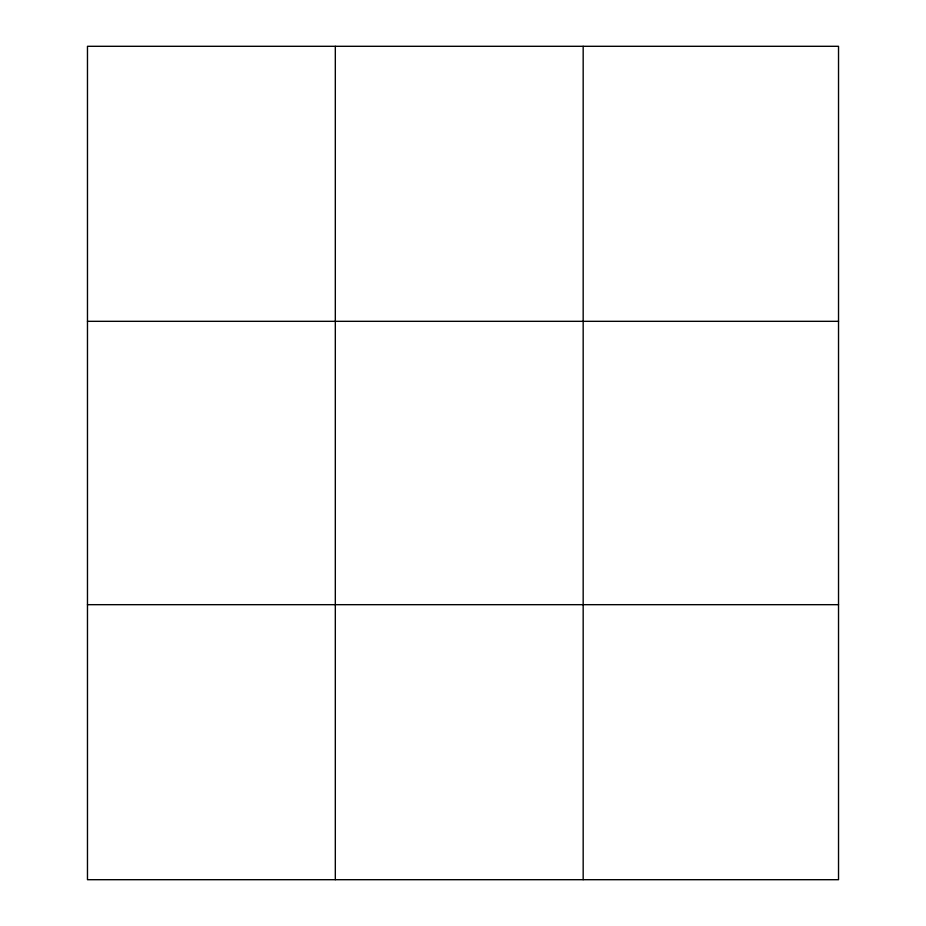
<?xml version="1.0" encoding="UTF-8"?>
<svg xmlns="http://www.w3.org/2000/svg" width="926" height="926" viewBox="0 0 926 926"><rect width="100%" height="100%" fill="white"/><g stroke="black" fill="none" stroke-linecap="round" stroke-linejoin="round"><path stroke-width="1.39" d="M335.316 879.7L335.316 46.3M583.172 879.7L583.172 46.3M838.528 321.322L838.528 46.3L87.472 46.3L87.472 879.7L838.528 879.7L838.528 321.322L87.472 321.322M87.472 604.678L838.528 604.678"/></g></svg>
